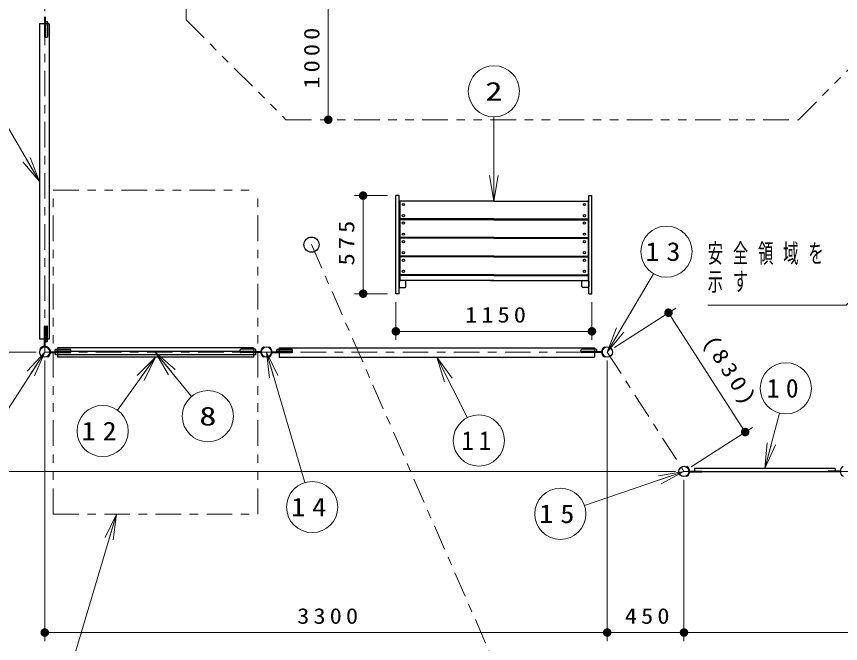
# Model space of a CAD drawing. Units: millimetres on the paper, scale 1:50. Extents: x -805 to -420, y -297 to 267.
# Drawn here: x -755.3 to -658.6, y 89.3 to 162.8 of the extents above; entities that cross this region are included whole.
import ezdxf
from ezdxf.enums import TextEntityAlignment as Align

# ---------------------------------------------------------------- set-up
doc = ezdxf.new("R2010")
doc.units = ezdxf.units.MM
for name, pattern in [('USER1', [4.5, 2.5, -2]), ('USER2', [6, 3, -1, 1, -1]), ('USER3', [8, 3, -1, 1, -1, 1, -1])]:
    doc.linetypes.add(name, pattern=pattern)
doc.layers.add('1_50', color=7, linetype='Continuous', lineweight=25)
doc.styles.add('ＭＳ ゴシック', font='')
doc.styles.get('ＭＳ ゴシック').set_extended_font_data('MS Gothic')

# ---------------------------------------------------------------- blocks, each defined once
blk = doc.blocks.new('filled_dot')
at = {"color": 0, "linetype": 'Continuous', "lineweight": -2, "const_width": 1.25}
blk.add_lwpolyline([(-0.625, 0, 1), (0.625, 0, 1)], format="xyb", close=True, dxfattribs=at)

msp = doc.modelspace()

# ---------------------------------------------------------------- linework, layer by layer
at = {"layer": '1_50', "color": 131, "linetype": 'USER2', "lineweight": 13}
for q in [(-751.951, 203.471), (-685.951, 123.471)]:
    msp.add_line((-751.951, 123.471), q, dxfattribs=at)
at = {"layer": '1_50', "color": 70, "linetype": 'USER3', "lineweight": 13}
for p, q in [((-735.366, 162.437), (-735.366, 190.506)), ((-735.366, 162.437), (-723.651, 150.721)), ((-663.524, 150.721), (-651.808, 162.437)), ((-723.651, 150.721), (-663.524, 150.721))]:
    msp.add_line(p, q, dxfattribs=at)
at = {"layer": '1_50', "lineweight": 13}
for p, q in [((-718.69, 150.721), (-718.69, 170.721)), ((-752.551, 143.471), (-757.357, 151.607)), ((-699.251, 141.181), (-699.254, 151.059)), ((-752.551, 143.471), (-754.077, 146.054)), ((-753.647, 146.309), (-752.551, 143.471)), ((-752.551, 143.471), (-754.508, 145.8)), ((-699.251, 141.181), (-699.752, 144.181)), ((-699.251, 141.181), (-699.252, 144.181)), ((-698.752, 144.182), (-699.251, 141.181)), ((-711.751, 141.821), (-715.601, 141.821)), ((-714.601, 130.321), (-714.601, 141.821)), ((-685.951, 123.471), (-680.531, 132.664)), ((-711.751, 130.321), (-715.601, 130.321)), ((-710.751, 129.321), (-710.751, 124.902)), ((-687.751, 129.321), (-687.751, 124.902)), ((-685.11, 124.012), (-677.928, 128.629)), ((-678.77, 128.088), (-669.77, 114.088)), ((-687.751, 125.902), (-710.751, 125.902)), ((-685.951, 123.471), (-684.858, 126.31)), ((-685.951, 123.471), (-684.427, 126.056)), ((-683.997, 125.802), (-685.951, 123.471)), ((-751.951, 123.471), (-765.72, 102.189)), ((-752.951, 123.471), (-763.551, 123.471)), ((-754.001, 121.224), (-751.951, 123.471)), ((-751.951, 123.471), (-753.581, 120.953)), ((-751.951, 123.471), (-753.161, 120.681)), ((-738.951, 122.871), (-743.414, 116.644)), ((-741.105, 120.724), (-738.951, 122.871)), ((-738.951, 122.871), (-740.699, 120.433)), ((-738.951, 122.871), (-740.292, 120.142)), ((-737.433, 120.788), (-738.951, 123.423)), ((-738.951, 123.423), (-736.66, 121.423)), ((-738.951, 123.423), (-737.046, 121.106)), ((-738.951, 123.423), (-734.718, 118.274)), ((-725.58, 120.453), (-725.951, 123.471)), ((-725.951, 123.471), (-724.621, 120.737)), ((-725.951, 123.471), (-725.1, 120.595)), ((-725.951, 123.471), (-721.423, 108.167)), ((-705.045, 119.968), (-705.951, 122.871)), ((-705.951, 122.871), (-704.153, 120.419)), ((-705.951, 122.871), (-704.599, 120.193)), ((-705.951, 122.871), (-702.367, 115.774)), ((-751.951, 122.471), (-751.951, 89.57)), ((-685.951, 122.471), (-685.951, 89.57)), ((-667.451, 109.803), (-665.756, 116.312)), ((-676.11, 110.012), (-668.928, 114.629)), ((-667.451, 109.803), (-667.179, 112.833)), ((-667.451, 109.803), (-666.695, 112.707)), ((-666.211, 112.581), (-667.451, 109.803)), ((-677.951, 109.471), (-763.551, 109.471)), ((-676.951, 109.471), (-688.622, 105.47)), ((-679.951, 108.971), (-676.951, 109.471)), ((-676.951, 109.471), (-679.789, 108.498)), ((-676.951, 109.471), (-679.627, 108.025)), ((-676.951, 108.471), (-676.951, 89.57)), ((-744.869, 101.737), (-743.537, 104.471)), ((-743.537, 104.471), (-744.39, 101.595)), ((-743.537, 104.471), (-743.91, 101.453)), ((-685.951, 90.57), (-751.951, 90.57)), ((-676.951, 90.57), (-685.951, 90.57)), ((-631.951, 90.57), (-676.951, 90.57))]:
    msp.add_line(p, q, dxfattribs=at)
at = {"layer": '1_50', "color": 2}
for p, q in [((-751.983, 162.802), (-751.983, 160.547)), ((-751.919, 162.802), (-751.919, 160.547)), ((-751.983, 160.547), (-751.919, 160.547)), ((-699.651, 131.861), (-699.651, 131.815)), ((-698.851, 131.861), (-698.851, 131.815)), ((-751.983, 126.395), (-751.919, 126.395)), ((-751.983, 124.14), (-751.983, 126.395)), ((-751.919, 124.14), (-751.919, 126.395)), ((-752.47, 123.783), (-752.526, 123.815)), ((-752.47, 123.783), (-752.526, 123.815)), ((-725.64, 123.99), (-725.608, 124.046)), ((-686.262, 123.99), (-686.294, 124.046)), ((-751.64, 122.953), (-751.608, 122.897)), ((-751.282, 123.503), (-749.027, 123.503)), ((-751.282, 123.439), (-749.027, 123.439)), ((-749.027, 123.439), (-749.027, 123.503)), ((-726.62, 123.503), (-728.875, 123.503)), ((-728.875, 123.439), (-728.875, 123.503)), ((-726.62, 123.439), (-728.875, 123.439)), ((-725.64, 122.953), (-725.608, 122.897)), ((-725.282, 123.503), (-723.027, 123.503)), ((-725.282, 123.439), (-723.027, 123.439)), ((-723.027, 123.439), (-723.027, 123.503)), ((-686.62, 123.503), (-688.875, 123.503)), ((-688.875, 123.439), (-688.875, 123.503)), ((-686.62, 123.439), (-688.875, 123.439)), ((-686.262, 122.953), (-686.294, 122.897))]:
    msp.add_line(p, q, dxfattribs=at)
at = {"layer": '1_50'}
for p, q in [((-751.451, 161.969), (-752.551, 161.969)), ((-752.551, 161.969), (-752.551, 124.974)), ((-751.451, 161.969), (-751.451, 124.974)), ((-751.451, 124.974), (-752.551, 124.974)), ((-727.454, 123.971), (-750.449, 123.971)), ((-750.449, 123.971), (-750.449, 122.871)), ((-727.454, 123.971), (-727.454, 122.871)), ((-724.449, 123.971), (-687.454, 123.971)), ((-724.449, 123.971), (-724.449, 122.871)), ((-687.454, 123.971), (-687.454, 122.871)), ((-727.454, 122.871), (-750.449, 122.871)), ((-724.449, 122.871), (-687.454, 122.871))]:
    msp.add_line(p, q, dxfattribs=at)
at = {"layer": '1_50', "color": 1}
for p, q in [((-751.839, 162.127), (-751.919, 162.127)), ((-751.879, 162.237), (-751.679, 162.237)), ((-751.839, 160.537), (-751.839, 162.127)), ((-751.619, 162.177), (-751.619, 160.477)), ((-751.999, 160.497), (-751.999, 160.457)), ((-751.959, 160.537), (-751.839, 160.537)), ((-751.959, 160.417), (-751.679, 160.417)), ((-710.371, 141.821), (-710.751, 141.821)), ((-710.751, 130.321), (-710.751, 141.821)), ((-710.371, 130.321), (-710.371, 141.821)), ((-688.131, 130.321), (-688.131, 141.821)), ((-688.131, 141.821), (-687.751, 141.821)), ((-687.751, 130.321), (-687.751, 141.821)), ((-710.371, 130.321), (-710.751, 130.321)), ((-688.131, 130.321), (-687.751, 130.321)), ((-751.999, 126.445), (-751.999, 126.485)), ((-751.959, 126.525), (-751.679, 126.525)), ((-751.959, 126.405), (-751.839, 126.405)), ((-751.839, 126.405), (-751.839, 124.816)), ((-751.619, 124.765), (-751.619, 126.465)), ((-751.839, 124.816), (-751.919, 124.816)), ((-751.879, 124.705), (-751.679, 124.705)), ((-750.657, 123.803), (-748.957, 123.803)), ((-727.245, 123.803), (-728.945, 123.803)), ((-724.657, 123.803), (-722.957, 123.803)), ((-687.245, 123.803), (-688.945, 123.803)), ((-750.717, 123.543), (-750.717, 123.743)), ((-750.607, 123.583), (-750.607, 123.503)), ((-749.017, 123.583), (-750.607, 123.583)), ((-749.017, 123.463), (-749.017, 123.583)), ((-748.977, 123.423), (-748.937, 123.423)), ((-748.897, 123.463), (-748.897, 123.743)), ((-729.005, 123.463), (-729.005, 123.743)), ((-728.925, 123.423), (-728.965, 123.423)), ((-728.885, 123.583), (-727.296, 123.583)), ((-728.885, 123.463), (-728.885, 123.583)), ((-727.296, 123.583), (-727.296, 123.503)), ((-727.185, 123.543), (-727.185, 123.743)), ((-724.717, 123.543), (-724.717, 123.743)), ((-723.017, 123.583), (-724.607, 123.583)), ((-724.607, 123.583), (-724.607, 123.503)), ((-723.017, 123.463), (-723.017, 123.583)), ((-722.977, 123.423), (-722.937, 123.423)), ((-722.897, 123.463), (-722.897, 123.743)), ((-689.005, 123.463), (-689.005, 123.743)), ((-688.925, 123.423), (-688.965, 123.423)), ((-688.885, 123.583), (-687.296, 123.583)), ((-688.885, 123.463), (-688.885, 123.583)), ((-687.296, 123.583), (-687.296, 123.503)), ((-687.185, 123.543), (-687.185, 123.743))]:
    msp.add_line(p, q, dxfattribs=at)
at = {"layer": '1_50', "color": 40, "linetype": 'USER3', "lineweight": 13}
for p, q in [((-750.951, 142.471), (-726.951, 142.471)), ((-750.951, 104.471), (-750.951, 142.471)), ((-726.951, 104.471), (-726.951, 142.471))]:
    msp.add_line(p, q, dxfattribs=at)
at = {"layer": '1_50', "color": 20}
for p, q in [((-699.251, 141.181), (-710.231, 141.181)), ((-699.251, 141.181), (-688.271, 141.181)), ((-710.291, 141.121), (-710.291, 139.141)), ((-688.211, 141.121), (-688.211, 139.141)), ((-710.291, 138.941), (-710.291, 136.961)), ((-699.251, 139.081), (-710.231, 139.081)), ((-699.251, 139.001), (-710.231, 139.001)), ((-699.251, 139.081), (-688.271, 139.081)), ((-699.251, 139.001), (-688.271, 139.001)), ((-688.211, 138.941), (-688.211, 136.961)), ((-710.291, 136.761), (-710.291, 134.781)), ((-699.251, 136.901), (-710.231, 136.901)), ((-699.251, 136.821), (-710.231, 136.821)), ((-699.251, 136.901), (-688.271, 136.901)), ((-699.251, 136.821), (-688.271, 136.821)), ((-688.211, 136.761), (-688.211, 134.781)), ((-710.291, 134.581), (-710.291, 132.601)), ((-699.251, 134.721), (-710.231, 134.721)), ((-699.251, 134.641), (-710.231, 134.641)), ((-699.251, 134.721), (-688.271, 134.721)), ((-699.251, 134.641), (-688.271, 134.641)), ((-688.211, 134.581), (-688.211, 132.601)), ((-699.251, 132.541), (-710.231, 132.541)), ((-699.251, 132.541), (-688.271, 132.541))]:
    msp.add_line(p, q, dxfattribs=at)
at = {"layer": '1_50', "linetype": 'USER2', "lineweight": 13}
for p, q in [((-720.651, 136.071), (-690.366, 66.764)), ((-685.951, 123.471), (-676.951, 109.471)), ((-631.951, 109.471), (-676.951, 109.471))]:
    msp.add_line(p, q, dxfattribs=at)
at = {"layer": '1_50', "color": 40}
for p, q in [((-699.251, 132.461), (-710.231, 132.461)), ((-699.251, 132.461), (-688.271, 132.461)), ((-710.291, 132.401), (-710.291, 131.921)), ((-699.251, 131.861), (-710.231, 131.861)), ((-698.851, 131.815), (-699.651, 131.815)), ((-699.251, 131.861), (-688.271, 131.861)), ((-688.211, 132.401), (-688.211, 131.921))]:
    msp.add_line(p, q, dxfattribs=at)
at = {"layer": '1_50', "color": 70}
for p, q in [((-710.371, 131.769), (-710.371, 131.153)), ((-709.663, 131.861), (-710.279, 131.861)), ((-709.571, 131.153), (-709.571, 131.769)), ((-688.931, 131.153), (-688.931, 131.769)), ((-688.839, 131.861), (-688.223, 131.861)), ((-688.131, 131.769), (-688.131, 131.153)), ((-710.279, 131.061), (-709.663, 131.061)), ((-688.223, 131.061), (-688.839, 131.061))]:
    msp.add_line(p, q, dxfattribs=at)
at = {"layer": '1_50', "color": 253}
for p, q in [((-751.64, 123.99), (-751.608, 124.046)), ((-726.262, 123.99), (-726.294, 124.046)), ((-751.64, 122.953), (-751.608, 122.897)), ((-751.285, 123.439), (-749.851, 123.439)), ((-751.282, 123.503), (-749.851, 123.503)), ((-749.851, 123.503), (-749.851, 123.439)), ((-726.62, 123.503), (-728.051, 123.503)), ((-728.051, 123.503), (-728.051, 123.439)), ((-726.617, 123.439), (-728.051, 123.439)), ((-726.262, 122.953), (-726.294, 122.897)), ((-676.64, 109.99), (-676.608, 110.046)), ((-676.285, 109.503), (-674.851, 109.503)), ((-676.282, 109.439), (-674.851, 109.439)), ((-674.851, 109.439), (-674.851, 109.503)), ((-658.617, 109.503), (-660.051, 109.503)), ((-660.051, 109.439), (-660.051, 109.503)), ((-658.62, 109.439), (-660.051, 109.439)), ((-676.64, 108.953), (-676.608, 108.897))]:
    msp.add_line(p, q, dxfattribs=at)
at = {"layer": '1_50', "color": 4}
for p, q in [((-750.701, 123.139), (-750.701, 123.519)), ((-727.201, 123.519), (-750.701, 123.519)), ((-727.201, 123.139), (-750.701, 123.139)), ((-727.201, 123.139), (-727.201, 123.519)), ((-659.201, 109.803), (-675.701, 109.803)), ((-675.701, 109.803), (-675.701, 109.423)), ((-659.201, 109.423), (-675.701, 109.423)), ((-659.201, 109.803), (-659.201, 109.423))]:
    msp.add_line(p, q, dxfattribs=at)
at = {"layer": '1_50', "color": 40, "linetype": 'USER2', "lineweight": 13}
msp.add_line((-750.951, 104.471), (-726.951, 104.471), dxfattribs=at)
at = {"layer": '1_50', "lineweight": 13}
for points in [[(-652.556, 134.507), (-657.914, 128.985), (-674.169, 128.985)], [(-743.537, 104.471), (-750.32, 81.586), (-711.169, 81.586)]]:
    msp.add_lwpolyline(points, dxfattribs=at)
for centre in [(-699.254, 154.059), (-679.007, 135.248), (-665, 119.215), (-732.813, 115.956), (-745.161, 114.206), (-701.015, 113.096), (-720.572, 105.291), (-691.46, 104.497)]:
    msp.add_circle(centre, 3, dxfattribs=at)
at = {"layer": '1_50'}
for centre, radius in [((-709.871, 140.781), 0.13), ((-688.631, 140.781), 0.13), ((-709.871, 139.481), 0.13), ((-688.631, 139.481), 0.13), ((-709.871, 138.601), 0.13), ((-688.631, 138.601), 0.13), ((-709.871, 137.301), 0.13), ((-688.631, 137.301), 0.13), ((-720.651, 136.071), 0.891), ((-709.871, 136.421), 0.13), ((-688.631, 136.421), 0.13), ((-709.871, 135.121), 0.13), ((-688.631, 135.121), 0.13), ((-709.871, 134.221), 0.13), ((-688.631, 134.221), 0.13), ((-709.871, 132.941), 0.13), ((-688.631, 132.941), 0.13), ((-751.951, 123.471), 0.605), ((-751.951, 123.471), 0.605), ((-725.951, 123.471), 0.605), ((-725.951, 123.471), 0.605), ((-725.951, 123.471), 0.605), ((-685.951, 123.471), 0.605), ((-676.951, 109.471), 0.605)]:
    msp.add_circle(centre, radius, dxfattribs=at)
at = {"layer": '1_50', "color": 1}
for centre, radius, start, end in [((-751.879, 162.197), 0.04, 90, 180), ((-751.679, 162.177), 0.06, 0, 90), ((-751.959, 160.497), 0.04, 90, 180), ((-751.959, 160.457), 0.04, 180, 270), ((-751.679, 160.477), 0.06, 270, 0), ((-751.959, 126.485), 0.04, 90, 180), ((-751.959, 126.445), 0.04, 180, 270), ((-751.679, 126.465), 0.06, 0, 90), ((-751.879, 124.745), 0.04, 180, 270), ((-751.679, 124.765), 0.06, 270, 0), ((-750.657, 123.743), 0.06, 90, 180), ((-748.957, 123.743), 0.06, 0, 90), ((-728.945, 123.743), 0.06, 90, 180), ((-727.245, 123.743), 0.06, 0, 90), ((-724.657, 123.743), 0.06, 90, 180), ((-722.957, 123.743), 0.06, 0, 90), ((-688.945, 123.743), 0.06, 90, 180), ((-687.245, 123.743), 0.06, 0, 90), ((-750.677, 123.543), 0.04, 180, 270), ((-748.977, 123.463), 0.04, 180, 270), ((-748.937, 123.463), 0.04, 270, 0), ((-728.965, 123.463), 0.04, 180, 270), ((-728.925, 123.463), 0.04, 270, 0), ((-727.225, 123.543), 0.04, 270, 0), ((-724.677, 123.543), 0.04, 180, 270), ((-722.977, 123.463), 0.04, 180, 270), ((-722.937, 123.463), 0.04, 270, 0), ((-688.965, 123.463), 0.04, 180, 270), ((-688.925, 123.463), 0.04, 270, 0), ((-687.225, 123.543), 0.04, 270, 0)]:
    msp.add_arc(centre, radius, start, end, dxfattribs=at)
at = {"layer": '1_50', "color": 20}
for centre, start, end in [((-710.231, 141.121), 90, 180), ((-688.271, 141.121), 0, 90), ((-710.231, 139.141), 180, 270), ((-710.231, 138.941), 90, 180), ((-688.271, 139.141), 270, 0), ((-688.271, 138.941), 0, 90), ((-710.231, 136.961), 180, 270), ((-710.231, 136.761), 90, 180), ((-688.271, 136.961), 270, 0), ((-688.271, 136.761), 0, 90), ((-710.231, 134.781), 180, 270), ((-710.231, 134.581), 90, 180), ((-688.271, 134.781), 270, 0), ((-688.271, 134.581), 0, 90), ((-710.231, 132.601), 180, 270), ((-688.271, 132.601), 270, 0)]:
    msp.add_arc(centre, 0.06, start, end, dxfattribs=at)
at = {"layer": '1_50', "color": 2}
for centre, radius, start, end in [((-710.279, 140.989), 0.092, 97.49472, 180), ((-688.223, 140.989), 0.092, 0, 82.50528), ((-751.951, 123.471), 0.669, 30.85647, 149.14353), ((-751.951, 123.471), 0.669, 300.85647, 149.14353), ((-751.951, 123.471), 0.605, 300.85647, 149.14353), ((-725.951, 123.471), 0.605, 300.85647, 59.14353), ((-725.951, 123.471), 0.669, 300.85647, 59.14353), ((-685.951, 123.471), 0.669, 120.85647, 239.14353), ((-685.951, 123.471), 0.605, 120.85647, 239.14353)]:
    msp.add_arc(centre, radius, start, end, dxfattribs=at)
at = {"layer": '1_50', "color": 2, "linetype": 'USER1', "lineweight": 13}
for centre, start, end in [((-710.279, 140.989), 90, 97.49472), ((-688.223, 140.989), 82.50528, 90)]:
    msp.add_arc(centre, 0.092, start, end, dxfattribs=at)
at = {"layer": '1_50', "color": 40}
for centre, start, end in [((-710.231, 132.401), 90, 180), ((-688.271, 132.401), 0, 90), ((-710.231, 131.921), 180, 270), ((-688.271, 131.921), 270, 0)]:
    msp.add_arc(centre, 0.06, start, end, dxfattribs=at)
at = {"layer": '1_50', "color": 70}
for centre, start, end in [((-710.279, 131.769), 90, 180), ((-709.663, 131.769), 0, 90), ((-688.839, 131.769), 90, 180), ((-688.223, 131.769), 0, 90), ((-710.279, 131.153), 180, 270), ((-709.663, 131.153), 270, 0), ((-688.839, 131.153), 180, 270), ((-688.223, 131.153), 270, 0)]:
    msp.add_arc(centre, 0.092, start, end, dxfattribs=at)
at = {"layer": '1_50', "color": 253}
for centre, radius, start, end in [((-751.951, 123.471), 0.605, 300.85647, 59.14353), ((-751.951, 123.471), 0.669, 300.85647, 59.14353), ((-725.951, 123.471), 0.669, 120.85647, 239.14353), ((-725.951, 123.471), 0.605, 120.85647, 239.14353), ((-676.951, 109.471), 0.605, 300.85647, 59.14353), ((-676.951, 109.471), 0.669, 300.85647, 59.14353), ((-657.951, 109.471), 0.669, 120.85647, 239.14353)]:
    msp.add_arc(centre, radius, start, end, dxfattribs=at)

# ---------------------------------------------------------------- block references
at = {"layer": '1_50', "lineweight": 13, "xscale": 0.4, "yscale": 0.4}
for p, rotation in [((-718.69, 150.721), 90), ((-714.601, 141.821), 270), ((-714.601, 130.321), 90), ((-678.77, 128.088), 302.7), ((-687.751, 125.902), 180), ((-669.77, 114.088), 122.7), ((-685.951, 90.57), 180), ((-676.951, 90.57), 180)]:
    msp.add_blockref('filled_dot', p, dxfattribs=dict(at, rotation=rotation))
for p in [(-710.751, 125.902), (-751.951, 90.57), (-685.951, 90.57), (-676.951, 90.57)]:
    msp.add_blockref('filled_dot', p, dxfattribs=at)

# ---------------------------------------------------------------- texts
at = {"layer": '1_50', "style": 'ＭＳ ゴシック', "width": 1.35}
for s, p in [('2', (-699.254, 154.059)), ('8', (-732.813, 115.956))]:
    msp.add_text(s, height=2.199, dxfattribs=at).set_placement(p, align=Align.MIDDLE_CENTER)
at = {"layer": '1_50', "char_height": 1.833, "attachment_point": 8, "style": 'ＭＳ ゴシック'}
for s, insert, rotation in [('\\T1.33;\\W1.15;1000', (-719.69, 158.18), 90), ('\\T1.33;\\W1.15;575', (-715.601, 136.488), 90), ('\\T1.33;\\W1.15;(830)', (-672.654, 120.425), 302.735)]:
    msp.add_mtext(s, dxfattribs=dict(at, insert=insert, rotation=rotation))
at = {"layer": '1_50', "style": 'ＭＳ ゴシック'}
for s, insert, char_height, attachment_point in [('\\T1.5;\\W1.1;13', (-679.007, 135.248), 2.199, 5), ('\\T1.64;\\W0.6;安全領域を', (-674.169, 134.935), 2.199, 4), ('\\T1.64;\\W0.6;示す', (-674.169, 131.635), 2.199, 4), ('\\T1.33;\\W1.15;1150', (-698.83, 126.902), 1.833, 8), ('\\T1.5;10', (-665, 119.215), 2.199, 5), ('\\T1.5;\\W1.1;12', (-745.161, 114.206), 2.199, 5), ('\\T1.43;\\W0.95;11', (-701.015, 113.096), 2.199, 5), ('\\T1.5;\\W1.1;14', (-720.572, 105.291), 2.199, 5), ('\\T1.5;\\W1.1;15', (-691.46, 104.497), 2.199, 5), ('\\T1.33;\\W1.15;3300', (-718.524, 91.57), 1.833, 8), ('\\T1.33;\\W1.15;450', (-681.036, 91.57), 1.833, 8)]:
    msp.add_mtext(s, dxfattribs=dict(at, insert=insert, char_height=char_height, attachment_point=attachment_point))

doc.saveas('drawing.dxf')
